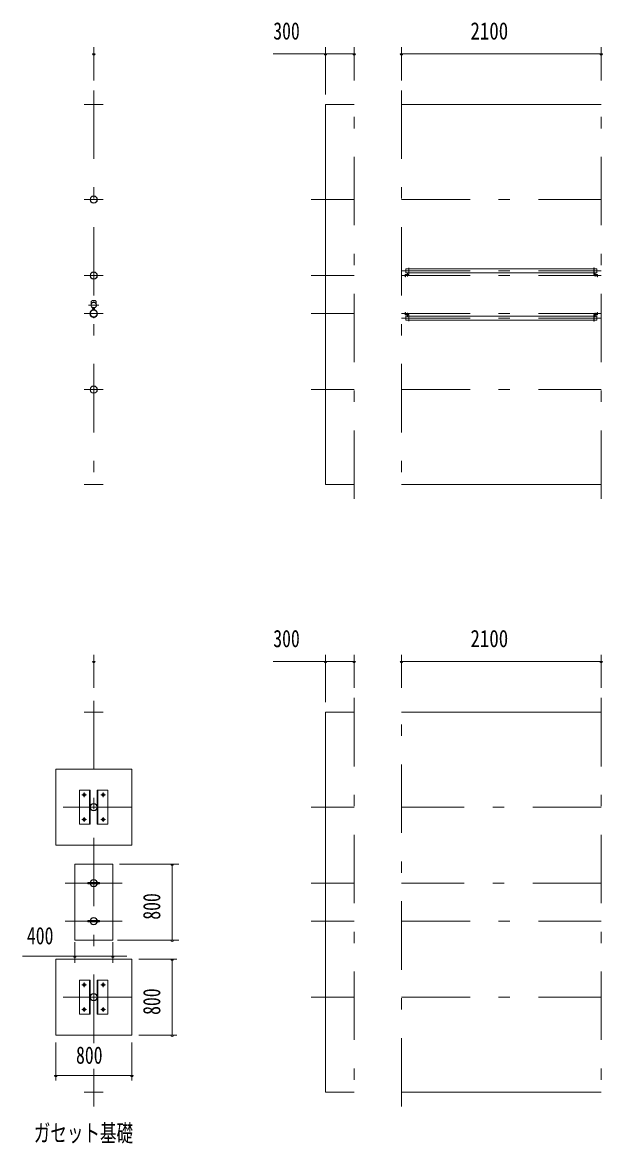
# Model space of a CAD drawing. Units: millimetres, scale not verified. Extents: x -37128 to 37128, y -14700 to 14700.
# Drawn here: x -21426 to -15324, y -11328 to 472 of the extents above; entities that cross this region are included whole.
import ezdxf
from ezdxf.enums import TextEntityAlignment as Align

# ---------------------------------------------------------------- set-up
doc = ezdxf.new("R2010")
doc.units = ezdxf.units.MM
doc.header["$LTSCALE"] = 60
doc.linetypes.add('USER3', pattern=[24, 12, -5, 2, -5])
for name, color, linetype, lineweight in [('0-2_1-0BOLD', 7, 'Continuous', 18), ('0-3_1-2CENTER', 3, 'USER3', 18), ('0-4_1-4THIN', 4, 'Continuous', 18), ('0-5_1-5DIM', 3, 'Continuous', 18)]:
    doc.layers.add(name, color=color, linetype=linetype, lineweight=lineweight)
doc.styles.add('ＭＳ ゴシック', font='')
doc.styles.get('ＭＳ ゴシック').set_extended_font_data('MS Gothic')

msp = doc.modelspace()

# ---------------------------------------------------------------- linework, layer by layer
at = {"layer": '0-2_1-0BOLD'}
for p, q in [((-20776.47, -392.46), (-20576.47, -392.46)), ((-15338.49, -392.46), (-17438.49, -392.46)), ((-15416.64, -2121.96), (-17360.34, -2121.96)), ((-17395.14, -2179.26), (-17365.54, -2179.26)), ((-17365.54, -2182.46), (-17395.14, -2182.46)), ((-17360.34, -2164.66), (-15416.64, -2164.66)), ((-15381.84, -2179.26), (-15411.44, -2179.26)), ((-15411.44, -2182.46), (-15381.84, -2182.46)), ((-20703.97, -2492.94), (-20703.97, -2463.13)), ((-20648.97, -2463.13), (-20648.97, -2492.94)), ((-20688.67, -2540.13), (-20687.67, -2539.13)), ((-20688.67, -2540.13), (-20688.67, -2544.13)), ((-20687.67, -2545.13), (-20688.67, -2544.13)), ((-20687.67, -2545.13), (-20687.67, -2539.13)), ((-20687.67, -2539.13), (-20686.57, -2539.13)), ((-20687.67, -2545.13), (-20686.57, -2545.13)), ((-20686.57, -2537.23), (-20686.07, -2536.36)), ((-20686.57, -2547.03), (-20686.57, -2537.23)), ((-20686.07, -2536.36), (-20681.57, -2536.36)), ((-20686.07, -2539.25), (-20681.57, -2539.25)), ((-20686.07, -2545.02), (-20681.57, -2545.02)), ((-20681.57, -2548.23), (-20681.57, -2536.03)), ((-20680.07, -2536.03), (-20681.57, -2536.03)), ((-20681.57, -2542.13), (-20680.07, -2540.63)), ((-20680.07, -2542.13), (-20681.57, -2543.63)), ((-20680.07, -2548.23), (-20681.57, -2548.23)), ((-20680.07, -2532.2), (-20680.07, -2551.97)), ((-20678.47, -2532.2), (-20678.47, -2551.97)), ((-20678.47, -2539.13), (-20674.47, -2539.13)), ((-20678.47, -2545.13), (-20674.47, -2545.13)), ((-20674.47, -2532.2), (-20674.47, -2551.97)), ((-20672.87, -2532.2), (-20672.87, -2551.97)), ((-20671.27, -2535.88), (-20672.87, -2535.88)), ((-20671.27, -2548.38), (-20672.87, -2548.38)), ((-20671.27, -2548.38), (-20671.27, -2535.88)), ((-20667.78, -2536.36), (-20671.27, -2536.36)), ((-20667.78, -2539.25), (-20671.27, -2539.25)), ((-20667.78, -2545.02), (-20671.27, -2545.02)), ((-20667.27, -2537.23), (-20667.78, -2536.36)), ((-20667.27, -2547.03), (-20667.27, -2537.23)), ((-17365.54, -2602.46), (-17395.14, -2602.46)), ((-17395.14, -2605.66), (-17365.54, -2605.66)), ((-17360.34, -2620.26), (-15416.64, -2620.26)), ((-15416.64, -2662.96), (-17360.34, -2662.96)), ((-15411.44, -2602.46), (-15381.84, -2602.46)), ((-15381.84, -2605.66), (-15411.44, -2605.66)), ((-20576.47, -4392.46), (-20776.47, -4392.46)), ((-18238.49, -4392.45), (-17938.49, -4392.45)), ((-17438.49, -4392.45), (-15338.49, -4392.45)), ((-20776.47, -6787.46), (-20576.47, -6787.46)), ((-17438.49, -6787.46), (-15338.49, -6787.46)), ((-20719.13, -7607.46), (-20719.13, -7967.46)), ((-20633.82, -7967.46), (-20633.82, -7607.46)), ((-20876.47, -8387.46), (-20476.47, -8387.46)), ((-20876.47, -8787.46), (-20876.47, -8387.46)), ((-20476.47, -8387.46), (-20476.47, -8787.46)), ((-20736.47, -8593.46), (-20736.47, -8581.46)), ((-20736.47, -8581.46), (-20714.15, -8581.46)), ((-20736.47, -8593.46), (-20714.15, -8593.46)), ((-20711.31, -8581.46), (-20641.64, -8581.46)), ((-20711.31, -8593.46), (-20641.64, -8593.46)), ((-20638.8, -8581.46), (-20616.47, -8581.46)), ((-20638.8, -8593.46), (-20616.47, -8593.46)), ((-20616.47, -8593.46), (-20616.47, -8581.46)), ((-20876.47, -8787.46), (-20876.47, -9187.46)), ((-20476.47, -9187.46), (-20476.47, -8787.46)), ((-20736.47, -8981.46), (-20736.47, -8993.46)), ((-20736.47, -8981.46), (-20714.15, -8981.46)), ((-20736.47, -8993.46), (-20714.15, -8993.46)), ((-20711.31, -8981.46), (-20641.64, -8981.46)), ((-20711.31, -8993.46), (-20641.64, -8993.46)), ((-20638.8, -8981.46), (-20616.47, -8981.46)), ((-20638.8, -8993.46), (-20616.47, -8993.46)), ((-20616.47, -8981.46), (-20616.47, -8993.46)), ((-20876.47, -9187.46), (-20476.47, -9187.46)), ((-21076.47, -9387.46), (-21076.47, -10187.46)), ((-20719.13, -9967.46), (-20719.13, -9607.46)), ((-20633.82, -9607.46), (-20633.82, -9967.46)), ((-21076.47, -10187.46), (-20276.47, -10187.46)), ((-20576.47, -10787.46), (-20776.47, -10787.46)), ((-17938.49, -10787.46), (-18238.49, -10787.46)), ((-15338.49, -10787.46), (-17438.49, -10787.46))]:
    msp.add_line(p, q, dxfattribs=at)
for points in [[(-17938.49, -392.46), (-18238.49, -392.46), (-18238.49, -4392.45)], [(-17363.54, -2164.66), (-17392.39, -2164.66), (-17392.39, -2121.96), (-17363.54, -2121.96)], [(-17363.54, -2177.26), (-17363.54, -2111.46), (-17360.34, -2111.46), (-17360.34, -2177.26)], [(-15413.44, -2177.26), (-15413.44, -2111.46), (-15416.64, -2111.46), (-15416.64, -2177.26)], [(-15413.44, -2164.66), (-15384.59, -2164.66), (-15384.59, -2121.96), (-15413.44, -2121.96)], [(-17397.14, -2184.46), (-17397.14, -2204.46), (-17400.34, -2204.46), (-17400.34, -2184.46)], [(-15379.84, -2184.46), (-15379.84, -2204.46), (-15376.64, -2204.46), (-15376.64, -2184.46)], [(-20686.57, -2547.03), (-20686.07, -2547.91), (-20681.57, -2547.91)], [(-20667.27, -2547.03), (-20667.78, -2547.91), (-20671.27, -2547.91)], [(-17397.14, -2600.46), (-17397.14, -2580.46), (-17400.34, -2580.46), (-17400.34, -2600.46)], [(-15379.84, -2600.46), (-15379.84, -2580.46), (-15376.64, -2580.46), (-15376.64, -2600.46)], [(-17363.54, -2620.26), (-17392.39, -2620.26), (-17392.39, -2662.96), (-17363.54, -2662.96)], [(-17363.54, -2607.66), (-17363.54, -2673.46), (-17360.34, -2673.46), (-17360.34, -2607.66)], [(-15413.44, -2607.66), (-15413.44, -2673.46), (-15416.64, -2673.46), (-15416.64, -2607.66)], [(-15413.44, -2620.26), (-15384.59, -2620.26), (-15384.59, -2662.96), (-15413.44, -2662.96)], [(-18238.49, -10787.46), (-18238.49, -6787.46), (-17938.49, -6787.46)], [(-20276.47, -10187.46), (-20276.47, -9387.46), (-21076.47, -9387.46)]]:
    msp.add_lwpolyline(points, dxfattribs=at)
for points in [[(-20276.47, -8187.46), (-20276.47, -7387.46), (-21076.47, -7387.46), (-21076.47, -8187.46)], [(-20714.63, -7607.46), (-20826.62, -7607.46), (-20826.62, -7967.46), (-20714.63, -7967.46)], [(-20526.33, -7967.46), (-20526.33, -7607.46), (-20638.32, -7607.46), (-20638.32, -7967.46)], [(-20826.62, -9967.46), (-20826.62, -9607.46), (-20714.63, -9607.46), (-20714.63, -9967.46)], [(-20638.32, -9607.46), (-20526.33, -9607.46), (-20526.33, -9967.46), (-20638.32, -9967.46)]]:
    msp.add_lwpolyline(points, close=True, dxfattribs=at)
for centre, radius in [((-20676.47, -1392.46), 38.15), ((-20676.47, -1392.46), 35.35), ((-20676.47, -2192.46), 38.15), ((-20676.47, -2192.46), 35.35), ((-20676.47, -2471.11), 2.25), ((-20676.47, -2592.46), 38.15), ((-20676.47, -2592.46), 38.15), ((-20676.47, -2592.46), 35.35), ((-20676.47, -2592.46), 35.35), ((-20676.47, -2592.46), 35.35), ((-20676.47, -2634.46), 2.25), ((-20676.47, -3392.46), 38.15), ((-20676.47, -3392.46), 35.35), ((-20776.47, -7657.46), 14.5), ((-20576.47, -7657.46), 14.5), ((-20676.47, -7787.46), 38.15), ((-20676.47, -7787.46), 35.35), ((-20776.47, -7917.46), 14.5), ((-20576.47, -7917.46), 14.5), ((-20676.47, -8587.46), 38.15), ((-20676.47, -8587.46), 35.35), ((-20676.47, -8987.46), 38.15), ((-20676.47, -8987.46), 35.35), ((-20776.47, -9657.46), 14.5), ((-20576.47, -9657.46), 14.5), ((-20676.47, -9787.46), 38.15), ((-20676.47, -9787.46), 35.35), ((-20776.47, -9917.46), 14.5), ((-20576.47, -9917.46), 14.5)]:
    msp.add_circle(centre, radius, dxfattribs=at)
for centre, radius, start, end in [((-17395.14, -2184.46), 5.2, 90, 180), ((-17395.14, -2184.46), 2, 90, 180), ((-17365.54, -2177.26), 2, 270, 0), ((-17365.54, -2177.26), 5.2, 270, 0), ((-15411.44, -2177.26), 5.2, 180, 270), ((-15411.44, -2177.26), 2, 180, 270), ((-15381.84, -2184.46), 5.2, 0, 90), ((-15381.84, -2184.46), 2, 0, 90), ((-20676.47, -2502.46), 29.1, 95.92893, 261.20939), ((-20676.47, -2498.63), 44.9, 52.23546, 127.76454), ((-20676.47, -2502.46), 27.5, 278.79061, 261.20939), ((-20676.47, -2519.86), 44.9, 109.58864, 127.76454), ((-20676.47, -2471.11), 3.85, 321.32902, 270), ((-20676.47, -2502.46), 29.1, 278.79061, 90), ((-20676.47, -2519.86), 44.9, 52.23546, 70.41136), ((-20676.47, -2592.46), 39.75, 96.48156, 265.61812), ((-20676.47, -2592.46), 38.15, 43.27118, 125.40654), ((-20684.26, -2537.8), 2.32, 180, 218.54623), ((-20678.06, -2542.13), 8.51, 160.17088, 199.83133), ((-20684.25, -2546.46), 2.32, 141.46857, 180), ((-20681.07, -2551.97), 1, 276.48156, 360), ((-20681.07, -2532.2), 1, 0, 81.20939), ((-20681.07, -2551.97), 2.6, 276.48156, 360), ((-20681.07, -2532.2), 2.6, 0, 81.20939), ((-20676.47, -2592.46), 39.75, 270, 83.51844), ((-20671.87, -2532.2), 2.6, 98.79061, 180), ((-20671.87, -2551.97), 2.6, 180, 263.51844), ((-20671.87, -2532.2), 1, 98.79061, 180), ((-20671.87, -2551.97), 1, 180, 263.51844), ((-20669.59, -2537.8), 2.32, 321.45377, 0), ((-20669.59, -2546.46), 2.32, 0, 38.53143), ((-20675.78, -2542.13), 8.51, 340.16867, 19.82912), ((-20676.47, -2634.46), 3.85, 90, 37.92249), ((-17395.14, -2600.46), 5.2, 180, 270), ((-17395.14, -2600.46), 2, 180, 270), ((-17365.54, -2607.66), 5.2, 0, 90), ((-17365.54, -2607.66), 2, 0, 90), ((-15411.44, -2607.66), 5.2, 90, 180), ((-15411.44, -2607.66), 2, 90, 180), ((-15381.84, -2600.46), 2, 270, 0), ((-15381.84, -2600.46), 5.2, 270, 0)]:
    msp.add_arc(centre, radius, start, end, dxfattribs=at)
at = {"layer": '0-3_1-2CENTER'}
for p, q in [((-20676.47, -242.46), (-20676.47, -4542.46)), ((-17938.49, -4542.46), (-17938.49, -242.46)), ((-17438.49, -242.46), (-17438.49, -4542.46)), ((-15338.49, -4542.46), (-15338.49, -242.46)), ((-20776.47, -1392.46), (-20576.47, -1392.46)), ((-18388.49, -1392.46), (-17938.49, -1392.46)), ((-17438.49, -1392.46), (-15338.49, -1392.46)), ((-20776.47, -2192.46), (-20576.47, -2192.46)), ((-18388.49, -2192.46), (-17938.49, -2192.46)), ((-17438.49, -2143.31), (-15338.49, -2143.31)), ((-17438.49, -2192.46), (-15338.49, -2192.46)), ((-17375.34, -2201.46), (-17375.34, -2159.66)), ((-15401.64, -2201.46), (-15401.64, -2159.66)), ((-20669.62, -2471.11), (-20683.32, -2471.11)), ((-20776.47, -2592.46), (-20576.47, -2592.46)), ((-20731.47, -2502.46), (-20621.47, -2502.46)), ((-20664.27, -2542.13), (-20691.67, -2542.13)), ((-18388.49, -2592.46), (-17938.49, -2592.46)), ((-17438.49, -2592.46), (-15338.49, -2592.46)), ((-17375.34, -2583.46), (-17375.34, -2625.26)), ((-15401.64, -2583.46), (-15401.64, -2625.26)), ((-20669.62, -2634.46), (-20683.32, -2634.46)), ((-17438.49, -2641.61), (-15338.49, -2641.61)), ((-20776.47, -3392.46), (-20576.47, -3392.46)), ((-18388.49, -3392.46), (-17938.49, -3392.46)), ((-17438.49, -3392.46), (-15338.49, -3392.46)), ((-20676.47, -10269.59), (-20676.47, -6637.46)), ((-17938.49, -6637.46), (-17938.49, -10937.46)), ((-17438.49, -10937.46), (-17438.49, -6637.46)), ((-15338.49, -6637.46), (-15338.49, -10937.46)), ((-20801.47, -7657.46), (-20751.48, -7657.46)), ((-20776.47, -7682.46), (-20776.47, -7632.46)), ((-20601.47, -7657.46), (-20551.47, -7657.46)), ((-20576.47, -7632.46), (-20576.47, -7682.46)), ((-20276.47, -7787.46), (-21076.47, -7787.46)), ((-17938.49, -7787.46), (-18388.49, -7787.46)), ((-15338.49, -7787.46), (-17438.49, -7787.46)), ((-20776.47, -7892.46), (-20776.47, -7942.46)), ((-20576.47, -7942.46), (-20576.47, -7892.46)), ((-20801.47, -7917.46), (-20751.48, -7917.46)), ((-20601.47, -7917.46), (-20551.47, -7917.46)), ((-20976.47, -8587.46), (-20376.47, -8587.46)), ((-17938.49, -8587.46), (-18388.49, -8587.46)), ((-15338.49, -8587.46), (-17438.49, -8587.46)), ((-20976.47, -8987.46), (-20376.47, -8987.46)), ((-17938.49, -8987.46), (-18388.49, -8987.46)), ((-17438.49, -8987.46), (-15338.49, -8987.46)), ((-20801.47, -9657.46), (-20751.48, -9657.46)), ((-20776.47, -9682.46), (-20776.47, -9632.46)), ((-20601.47, -9657.46), (-20551.47, -9657.46)), ((-20576.47, -9632.46), (-20576.47, -9682.46)), ((-20276.47, -9787.46), (-21076.47, -9787.46)), ((-17938.49, -9787.46), (-18388.49, -9787.46)), ((-17438.49, -9787.46), (-15338.49, -9787.46)), ((-20776.47, -9892.46), (-20776.47, -9942.46)), ((-20576.47, -9892.46), (-20576.47, -9942.46)), ((-20751.48, -9917.46), (-20801.47, -9917.46)), ((-20551.47, -9917.46), (-20601.47, -9917.46)), ((-20676.47, -10542.46), (-20676.47, -10937.46))]:
    msp.add_line(p, q, dxfattribs=at)
at = {"layer": '0-4_1-4THIN'}
for p, q in [((-20686.57, -2539.93), (-20688.47, -2539.93)), ((-20686.57, -2544.33), (-20688.47, -2544.33)), ((-20674.47, -2539.93), (-20678.47, -2539.93)), ((-20674.47, -2544.33), (-20678.47, -2544.33)), ((-20676.47, -2541.45), (-20676.47, -2548.95)), ((-20676.47, -2541.45), (-20676.47, -2548.95))]:
    msp.add_line(p, q, dxfattribs=at)
at = {"layer": '0-5_1-5DIM'}
for p, q in [((-20662.47, 142.54), (-20690.47, 142.54)), ((-20676.47, -137.46), (-20676.47, 212.54)), ((-17938.49, 142.54), (-18787.99, 142.54)), ((-18224.49, 142.54), (-18252.49, 142.54)), ((-18238.49, 212.55), (-18238.49, -287.46)), ((-17924.49, 142.54), (-17952.49, 142.54)), ((-17938.49, -137.46), (-17938.49, 212.55)), ((-17424.49, 142.54), (-17452.49, 142.54)), ((-17438.49, 212.55), (-17438.49, -137.46)), ((-15338.49, 142.54), (-17438.49, 142.54)), ((-15324.49, 142.54), (-15352.49, 142.54)), ((-15338.49, -137.46), (-15338.49, 212.55)), ((-20662.47, -6252.46), (-20690.47, -6252.46)), ((-20676.47, -6532.46), (-20676.47, -6182.46)), ((-18787.99, -6252.46), (-17938.49, -6252.46)), ((-18224.49, -6252.46), (-18252.49, -6252.46)), ((-18238.49, -6682.46), (-18238.49, -6182.46)), ((-17924.49, -6252.46), (-17952.49, -6252.46)), ((-17938.49, -6182.46), (-17938.49, -6532.46)), ((-17424.49, -6252.46), (-17452.49, -6252.46)), ((-17438.49, -6532.46), (-17438.49, -6182.46)), ((-17438.49, -6252.46), (-15338.49, -6252.46)), ((-15324.49, -6252.46), (-15352.49, -6252.46)), ((-15338.49, -6182.46), (-15338.49, -6532.46)), ((-19781.47, -8387.46), (-20406.47, -8387.46)), ((-19837.47, -8387.46), (-19865.47, -8387.46)), ((-19851.47, -9187.46), (-19851.47, -8387.46)), ((-19781.47, -9187.46), (-20426.47, -9187.46)), ((-19837.47, -9187.46), (-19865.47, -9187.46)), ((-20876.47, -9425.12), (-20876.47, -9206.2)), ((-20476.47, -9425.12), (-20476.47, -9206.2)), ((-20876.47, -9355.12), (-21425.97, -9355.12)), ((-20862.47, -9355.12), (-20890.47, -9355.12)), ((-20476.47, -9355.12), (-20876.47, -9355.12)), ((-20462.47, -9355.12), (-20490.47, -9355.12)), ((-20476.47, -9355.12), (-20327.57, -9355.12)), ((-19801.47, -9387.46), (-20201.47, -9387.46)), ((-19837.48, -9387.46), (-19865.48, -9387.46)), ((-19851.48, -10187.46), (-19851.48, -9387.46)), ((-21076.47, -10262.46), (-21076.47, -10662.46)), ((-20276.47, -10662.46), (-20276.47, -10262.46)), ((-20201.47, -10187.46), (-19801.47, -10187.46)), ((-19837.48, -10187.46), (-19865.48, -10187.46)), ((-21062.47, -10612.46), (-21090.47, -10612.46)), ((-21076.47, -10612.46), (-20276.47, -10612.46)), ((-20262.47, -10612.46), (-20290.47, -10612.46))]:
    msp.add_line(p, q, dxfattribs=at)
for centre in [(-20676.47, 142.54), (-18238.49, 142.54), (-17938.49, 142.54), (-17438.49, 142.54), (-15338.49, 142.54), (-20676.47, -6252.46), (-18238.49, -6252.46), (-17938.49, -6252.46), (-17438.49, -6252.46), (-15338.49, -6252.46), (-19851.47, -8387.46), (-19851.47, -9187.46), (-20876.47, -9355.12), (-20476.47, -9355.12), (-19851.48, -9387.46), (-19851.48, -10187.46), (-21076.47, -10612.46), (-20276.47, -10612.46)]:
    msp.add_arc(centre, 14, 180, 0, dxfattribs=at)

# ---------------------------------------------------------------- texts
at = {"layer": '0-5_1-5DIM', "color": 7, "style": 'ＭＳ ゴシック'}
for s, width, p in [('300', 0.75, (-18787.99, 237.41)), ('2100', 0.8, (-16713.99, 237.41)), ('300', 0.75, (-18787.99, -6157.59)), ('2100', 0.8, (-16713.99, -6157.59)), ('400', 0.75, (-21378.9, -9285.12)), ('800', 0.75, (-20862.47, -10542.46)), ('ガセット基礎', 0.7, (-21306.47, -11362.59))]:
    msp.add_text(s, height=182.3, dxfattribs=dict(at, width=width)).set_placement(p, align=Align.BOTTOM_LEFT)
at = {"layer": '0-5_1-5DIM', "color": 7, "style": 'ＭＳ ゴシック', "width": 0.75}
for p in [(-19921.47, -8971.43), (-19921.47, -9973.46)]:
    msp.add_text('800', height=182.3, rotation=90, dxfattribs=at).set_placement(p, align=Align.BOTTOM_LEFT)

doc.saveas('drawing.dxf')
